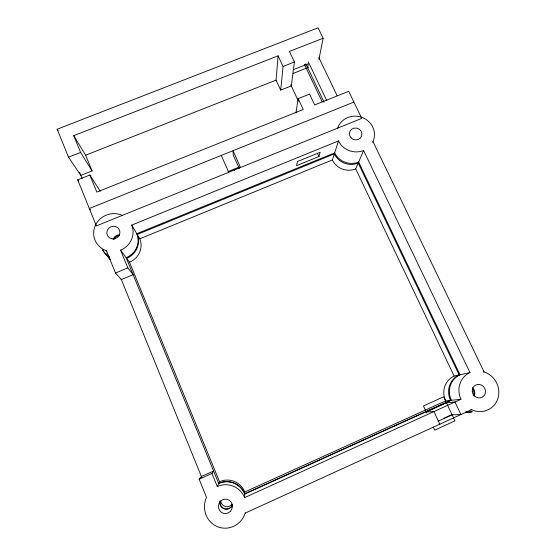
<?xml version="1.0" encoding="UTF-8"?>
<svg xmlns="http://www.w3.org/2000/svg" width="556" height="556" viewBox="0 0 556 556"><rect width="100%" height="100%" fill="white"/><g stroke="black" fill="none" stroke-linecap="round" stroke-linejoin="round"><path stroke-width="0.83" d="M199.138 479.168L211.94 473.427L213.594 471.022L201.39 476.492L199.138 479.168L206.519 497.363A21.774 20.892 -79.5 0 0 217.528 526.727A21.774 20.892 -79.5 0 0 245.224 513.091L245.231 512.813M211.94 473.427L217.306 486.535A21.774 20.892 -79.5 0 1 244.626 497.613L244.849 491.984L445.669 400.883L460.987 399.284A20.718 19.571 54.6 0 1 469.987 372.576L363.596 150.495A18.925 17.806 16.5 0 1 338.521 140.918L131.716 225.104A19.842 18.918 -21.1 0 1 120.582 250.151L127.838 267.881L133.134 274.685L121.34 279.578L115.488 272.989L106.439 250.693A19.842 18.918 -21.1 0 1 95.305 225.576A19.842 18.918 -21.1 0 1 122.264 215.401M323.112 38.246L289.405 51.409L294.402 62.001L291.288 85.93L280.704 90.121L276.061 80.147L278.09 55.829L73.739 135.664L80.599 152.434L92.06 170.907L80.815 175.369L68.506 157.195L57.164 129.242L318.074 27.8L323.112 38.246L318.949 59.346M280.704 90.121L283.073 66.449L278.09 55.829M295.945 112.826L298.169 98.648L309.567 94.11L314.682 104.924L348.709 91.309L361.768 118.379L96.376 225.889L77.694 179.838L89.836 175.015L100.268 191.313M307.656 67.693L308.323 63.745L293.359 69.639M318.97 156.521L320.11 152.295L297.356 161.574L296.57 165.667L318.97 156.521L317.539 153.456M244.849 491.984A20.127 19.342 -79.5 0 0 219.537 481.732L129.492 262.182A18.445 17.66 -22 0 0 139.792 238.802L332.356 159.94L338.521 140.918M445.669 400.883A19.21 18.216 55.4 0 1 454.127 376.071L355.722 168.892L363.596 150.495M372.631 142.378L372.972 141.599A18.925 17.806 16.5 0 0 362.158 117.448A18.925 17.806 16.5 0 0 337.666 128.144M217.306 486.535L219.537 481.732M444.029 418.168L451.917 414.574M438.093 421.233L452.104 414.845L460.924 414.554L455.003 402.002L446.447 402.808L426.243 411.982L433.958 411.572L439.838 424.186M245.224 513.091L471.502 409.723A20.718 19.571 54.6 0 0 497.815 398.715A20.718 19.571 54.6 0 0 484.102 371.936L372.972 141.599M244.626 497.613L460.987 399.284M115.488 272.989L127.838 267.881M227.967 171.63L239.386 167.008M353.915 102.089L89.321 208.5L90.357 209.89M68.506 157.195L80.599 152.434M73.739 135.664L85.624 155.214L276.061 80.147M293.081 73.441L308.427 67.387M283.073 66.449L294.402 62.001M454.127 376.071L469.987 372.576M483.407 372.082L484.102 371.936M470.842 409.758L471.502 409.723M106.439 250.693L106.849 251.187M120.582 250.151L129.492 262.182M77.694 179.838L78.667 181.228M57.164 129.242L58.095 130.667M131.716 225.104L139.792 238.802M318.873 57.609L337.11 95.695M308.253 61.785L326.796 100.747M305.856 63.905L324.023 102.151M304.424 64.399L322.209 101.873M298.169 98.648L303.256 109.497L96.834 192.112L89.836 175.015M290.774 84.839L298.468 101.248M426.709 412.983L423.45 405.956L443.632 396.817L454.947 420.885L434.688 430.149L433.235 427.029M240.519 167.495L233.02 150.711L233.249 155.048L239.226 168.433M234.006 169.184L234.708 170.755M221.274 155.43L228.738 172.27M85.624 155.214L92.06 170.907M79.571 172.318L82.17 178.691M121.166 279.14L201.828 477.569M472.259 411.829A19.766 18.716 55.1 0 1 466.748 411.85M109.004 256.559A18.967 18.126 -21.6 0 1 102.603 249.991M467.283 411.85A19.21 18.216 55.4 0 1 465.97 412.1M109.699 258.721A18.445 17.66 -22 0 1 105.974 253.529M218.835 483.254A20.648 19.835 -79.5 0 1 244.779 493.763L450.527 400.376A19.689 18.647 55.2 0 1 459.159 374.959L358.224 163.04A18.049 17.048 16.6 0 1 334.316 153.894L137.228 234.451A18.89 18.056 -21.7 0 1 126.664 258.359M471.968 411.76A19.689 18.647 55.2 0 1 466.123 411.926M109.81 257.365A18.89 18.056 -21.7 0 1 102.839 250.026M114.056 239.33A6.297 6.019 -21.7 0 1 119.199 235.584M232.672 504.535A6.88 6.609 -79.5 0 1 220.023 500.921M472.246 388.54A6.561 6.213 55.2 0 1 473.337 395.608M109.921 259.047A18.376 17.59 -22 0 1 106.766 254.683M466.63 411.836A19.133 18.146 55.5 0 1 465.713 412.031M110.303 259.576A18.16 17.403 -22.2 0 1 108.385 256.608M355.722 168.892A17.646 16.694 16.7 0 1 332.356 159.94M232.026 504.264A6.707 6.45 -79.5 0 1 220.642 500.963M113.222 239.427A6.324 6.04 -21.6 0 1 119.623 234.792M232.61 504.89A6.908 6.637 -79.5 0 1 219.828 501.797M472.468 387.706A6.589 6.241 55.1 0 1 473.934 396.122M451.354 400.285L244.765 494.069A20.732 19.919 -79.5 0 0 218.71 483.512L126.177 257.706A18.967 18.126 -21.6 0 0 136.79 233.708L334.649 152.858A18.119 17.111 16.6 0 0 358.655 162.039L460.02 374.772A19.766 18.716 55.1 0 0 451.354 400.285M111.937 238.809A6.616 6.304 -21.1 0 0 119.665 230.497A6.616 6.304 -21.1 0 0 108.552 228.426A6.616 6.304 -21.1 0 0 111.937 238.809M230.434 511.305A7.256 6.964 -79.5 0 0 227.084 499.295A7.256 6.964 -79.5 0 0 218.71 508.469A7.256 6.964 -79.5 0 0 230.434 511.305M472.252 391.368A6.908 6.526 54.6 0 0 482.684 396.928A6.908 6.526 54.6 0 0 481.711 385.19A6.908 6.526 54.6 0 0 472.252 391.368M351.142 137.951A6.311 5.935 16.5 0 0 361.699 135.789A6.311 5.935 16.5 0 0 354.144 128.116A6.311 5.935 16.5 0 0 351.142 137.951"/></g></svg>
